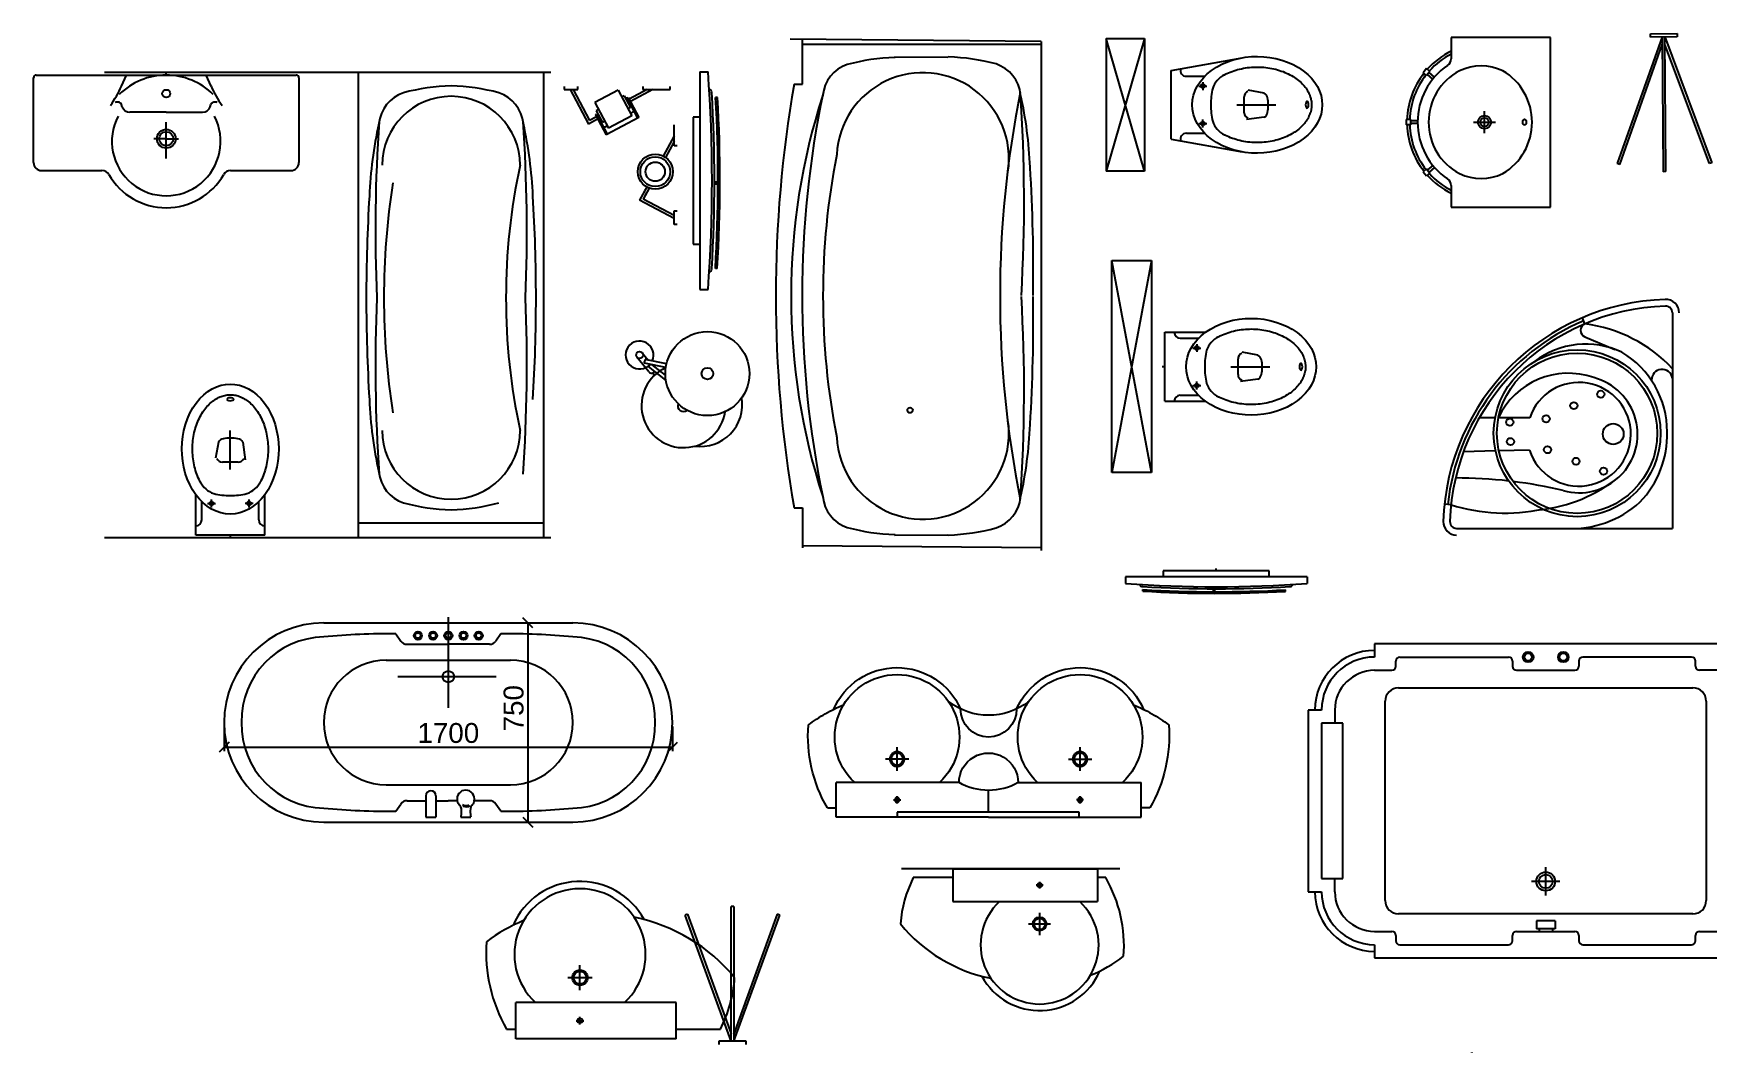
# Model space of a CAD drawing. Header units: millimetres. Extents: x -4763 to 645, y -25 to 217.
# Drawn here: x -56.63 to -50.29, y 8.34 to 12.19 of the extents above; entities that cross this region are included whole.
import ezdxf

# ---------------------------------------------------------------- set-up
doc = ezdxf.new("R2010")
doc.units = ezdxf.units.MM
doc.header["$LTSCALE"] = 0.5
doc.linetypes.add('ACAD_ISO10W100', pattern=[18.5, 12, -3, 0.5, -3])
doc.linetypes.add('DASHED', pattern=[15, 12, -3])
doc.layers.add('MEBEL', color=7, linetype='DASHED')
doc.styles.add('TECHNO', font='arial.ttf')

# ---------------------------------------------------------------- blocks, each defined once
blk = doc.blocks.new('_Oblique')
at = {"color": 0, "linetype": 'ByBlock', "lineweight": -2}
blk.add_line((-0.5, -0.5), (0.5, 0.5), dxfattribs=at)

msp = doc.modelspace()

# ---------------------------------------------------------------- linework, layer by layer
at = {"layer": 'MEBEL', "color": 7, "linetype": 'Continuous', "ltscale": 0.2}
for p, q in [((-52.44283, 12.1669), (-52.58783, 11.6669)), ((-52.44283, 11.6669), (-52.58783, 12.1669)), ((-52.58783, 12.1669), (-52.44283, 12.1669)), ((-52.58783, 12.1669), (-52.58783, 11.6669)), ((-52.44283, 12.1669), (-52.44283, 11.6669)), ((-50.91206, 12.1713), (-51.28706, 12.1713)), ((-51.28706, 12.1713), (-51.28706, 12.09021)), ((-50.91206, 11.5313), (-50.91206, 12.1713)), ((-50.5349, 12.18471), (-50.4349, 12.18552)), ((-53.73233, 12.14596), (-52.8327, 12.14596)), ((-53.38553, 12.09809), (-53.18464, 12.09681)), ((-52.34279, 12.0469), (-52.0745, 12.09445)), ((-51.3791, 12.05325), (-51.39195, 12.03793)), ((-51.37966, 12.02762), (-51.39195, 12.03793)), ((-51.36684, 12.04297), (-51.37966, 12.02762)), ((-51.36684, 12.04297), (-51.3791, 12.05325)), ((-51.34937, 12.02178), (-51.37004, 12.03913)), ((-51.3558, 12.01412), (-51.37646, 12.03146)), ((-51.45624, 11.8613), (-51.45624, 11.8413)), ((-51.44024, 11.8613), (-51.45624, 11.8613)), ((-51.44024, 11.8613), (-51.4402, 11.8413)), ((-51.41324, 11.8563), (-51.44023, 11.8563)), ((-51.20237, 11.8513), (-51.11986, 11.8513)), ((-51.16112, 11.81005), (-51.16112, 11.89255)), ((-52.34279, 11.7869), (-52.0745, 11.73936)), ((-51.4402, 11.8413), (-51.45624, 11.8413)), ((-51.41324, 11.8463), (-51.44021, 11.8463)), ((-52.44283, 11.6669), (-52.58783, 11.6669)), ((-51.37969, 11.67495), (-51.39195, 11.66467)), ((-51.39195, 11.66467), (-51.3791, 11.64935)), ((-51.37969, 11.67495), (-51.36681, 11.65966)), ((-51.36681, 11.65966), (-51.3791, 11.64935)), ((-51.3558, 11.68848), (-51.37647, 11.67113)), ((-51.34937, 11.68082), (-51.37003, 11.66348)), ((-50.30388, 11.69858), (-50.31325, 11.69508)), ((-51.28706, 11.61239), (-51.28706, 11.5313)), ((-51.28706, 11.5313), (-50.91206, 11.5313)), ((-52.41598, 10.52958), (-52.56598, 11.32958)), ((-52.41598, 11.32958), (-52.56598, 10.52958)), ((-52.56598, 10.52958), (-52.56598, 11.32958)), ((-52.56598, 11.32958), (-52.41598, 11.32958)), ((-52.41598, 11.32958), (-52.41598, 10.52958)), ((-52.41598, 10.52958), (-52.56598, 10.52958)), ((-53.38553, 10.29375), (-53.18464, 10.29502)), ((-52.17221, 10.1586), (-52.17221, 10.1686)), ((-50.38016, 9.83409), (-50.79016, 9.83409)), ((-51.57516, 9.78409), (-51.51016, 9.78409)), ((-51.49516, 9.79909), (-51.49516, 9.81909)), ((-51.05516, 9.81909), (-51.05516, 9.79909)), ((-51.04016, 9.78409), (-50.82016, 9.78409)), ((-50.80516, 9.81909), (-50.80516, 9.79909)), ((-50.36516, 9.79909), (-50.36516, 9.81909)), ((-50.28516, 9.78409), (-50.35016, 9.78409)), ((-51.48516, 9.7179), (-50.37516, 9.7179)), ((-51.72516, 9.63409), (-51.72516, 9.58409)), ((-51.53516, 8.91528), (-51.53516, 9.6679)), ((-50.32516, 9.6679), (-50.32516, 8.91528)), ((-51.69516, 8.99909), (-51.69516, 9.58409)), ((-51.72516, 8.94909), (-51.72516, 8.99909)), ((-50.93016, 8.93433), (-50.93016, 9.04117)), ((-50.87674, 8.98775), (-50.98358, 8.98775)), ((-50.37516, 8.86528), (-51.48516, 8.86528)), ((-50.89473, 8.83909), (-50.96559, 8.83909)), ((-50.96559, 8.83909), (-50.96559, 8.80909)), ((-50.89473, 8.80909), (-50.96559, 8.80909)), ((-50.95559, 8.80909), (-50.95559, 8.79909)), ((-50.90473, 8.80909), (-50.90473, 8.79909)), ((-50.89473, 8.83909), (-50.89473, 8.80909)), ((-51.57516, 8.79909), (-51.51016, 8.79909)), ((-51.49516, 8.78409), (-51.49516, 8.76409)), ((-51.48016, 8.74909), (-51.07016, 8.74909)), ((-51.05516, 8.76409), (-51.05516, 8.78409)), ((-51.04016, 8.79909), (-50.82016, 8.79909)), ((-50.80516, 8.78409), (-50.80516, 8.76409)), ((-50.79016, 8.74909), (-50.38016, 8.74909)), ((-50.36516, 8.76409), (-50.36516, 8.78409)), ((-50.35016, 8.79909), (-50.28516, 8.79909))]:
    msp.add_line(p, q, dxfattribs=at)
at = {"layer": 'MEBEL', "color": 7, "linetype": 'Continuous'}
for p, q in [((-50.49156, 12.173), (-50.66095, 11.6957)), ((-50.5348, 12.17265), (-50.5349, 12.18471)), ((-50.43481, 12.17345), (-50.5348, 12.17265)), ((-50.49124, 12.173), (-50.48715, 11.66471)), ((-50.47715, 11.6648), (-50.48124, 12.17308)), ((-50.48092, 12.17308), (-50.30388, 11.69858)), ((-50.4349, 12.18552), (-50.43481, 12.17345)), ((-50.65152, 11.69236), (-50.49101, 12.14464)), ((-50.31325, 11.69508), (-50.48101, 12.14472)), ((-54.11863, 12.04182, -0.01192), (-54.11863, 11.21982, -0.01192)), ((-54.11863, 12.04182, -0.01192), (-54.08787, 12.04182, -0.01192)), ((-54.6299, 11.98622), (-54.6299, 11.97416)), ((-54.57846, 11.97416), (-54.57848, 11.9856)), ((-54.33344, 11.98622), (-54.33344, 11.97416)), ((-54.23057, 11.97416), (-54.23057, 11.98622)), ((-54.6299, 11.97416), (-54.57846, 11.97416)), ((-54.60821, 11.97416), (-54.53915, 11.84454)), ((-54.59688, 11.97416), (-54.53503, 11.85807)), ((-54.42651, 11.97254), (-54.51476, 11.92552)), ((-54.51476, 11.92552), (-54.46304, 11.82844)), ((-54.42651, 11.97254), (-54.37478, 11.87546)), ((-54.40358, 11.95077), (-54.4124, 11.94607)), ((-54.40358, 11.95077), (-54.38007, 11.90664)), ((-54.38976, 11.93547), (-54.39417, 11.93312)), ((-54.39363, 11.94273), (-54.38922, 11.94508)), ((-54.39363, 11.94273), (-54.35331, 11.86706)), ((-54.38506, 11.92664), (-54.38947, 11.92429)), ((-54.38922, 11.94508), (-54.3489, 11.86941)), ((-54.31714, 11.97416), (-54.38535, 11.93782)), ((-54.29588, 11.97416), (-54.38064, 11.92899)), ((-54.33344, 11.97416), (-54.23057, 11.97416)), ((-54.05214, 11.9441, -1.00373), (-54.05935, 11.9441, -1.00373)), ((-54.5042, 11.86316), (-54.53915, 11.84454)), ((-54.5089, 11.87199), (-54.53503, 11.85807)), ((-54.51277, 11.87925), (-54.50836, 11.8816)), ((-54.51277, 11.87925), (-54.47245, 11.80358)), ((-54.50066, 11.89904), (-54.50948, 11.89434)), ((-54.50948, 11.89434), (-54.48597, 11.85021)), ((-54.50836, 11.8816), (-54.46804, 11.80593)), ((-54.50008, 11.87669), (-54.50449, 11.87434)), ((-54.49538, 11.86787), (-54.49979, 11.86551)), ((-54.47715, 11.85492), (-54.48597, 11.85021)), ((-54.3489, 11.86941), (-54.47245, 11.80358)), ((-54.37478, 11.87546), (-54.46304, 11.82844)), ((-54.38007, 11.90664), (-54.38889, 11.90194)), ((-54.36642, 11.89167), (-54.37966, 11.88461)), ((-54.14442, 11.87082, -0.2294), (-54.14442, 11.39082, 1.90768)), ((-54.11863, 11.87082, -0.2294), (-54.14442, 11.87082, -0.2294)), ((-54.53915, 11.84454), (-54.53915, 11.84454)), ((-54.53915, 11.84454), (-54.53915, 11.84454)), ((-54.46791, 11.83759), (-54.48115, 11.83054)), ((-54.21618, 11.80009), (-54.25685, 11.72376)), ((-54.21618, 11.76252), (-54.21618, 11.84169)), ((-54.21618, 11.77882), (-54.24829, 11.71856)), ((-54.20412, 11.76252), (-54.21618, 11.76252)), ((-50.65152, 11.69236), (-50.66095, 11.6957)), ((-50.47715, 11.6648), (-50.48715, 11.66471)), ((-54.31008, 11.60259), (-54.33227, 11.56093)), ((-54.31917, 11.6068), (-54.32718, 11.59176)), ((-54.05048, 11.61769), (-54.06388, 11.61769)), ((-54.05047, 11.62489), (-54.06387, 11.62489)), ((-54.32718, 11.59176), (-54.3458, 11.55681)), ((-54.21618, 11.48775), (-54.3458, 11.55681)), ((-54.3458, 11.55681), (-54.3458, 11.55681)), ((-54.3458, 11.55681), (-54.3458, 11.55681)), ((-54.31835, 11.58706), (-54.33227, 11.56093)), ((-54.21618, 11.49908), (-54.33227, 11.56093)), ((-54.21618, 11.46606), (-54.21618, 11.5175)), ((-54.21618, 11.5175), (-54.20474, 11.51748)), ((-54.20412, 11.46606), (-54.21618, 11.46606)), ((-54.14442, 11.39082, 1.90768), (-54.11863, 11.39082, -0.01192)), ((-54.05323, 11.29894), (-54.06044, 11.29894)), ((-54.11863, 11.21982, -0.01192), (-54.08787, 11.21982, -0.01192)), ((-54.31053, 10.90985, 0.24913), (-54.3561, 10.96482, 0.24913)), ((-54.33608, 10.98142, 0.24913), (-54.3132, 10.95381, 0.24913)), ((-54.24683, 10.92655, 0.16382), (-54.32764, 10.94237, 0.24913)), ((-54.24414, 10.94028, 0.16382), (-54.32495, 10.95611, 0.24913)), ((-54.30532, 10.938, 0.22708), (-54.31209, 10.9293, 0.22708)), ((-54.24665, 10.87834, 0.14911), (-54.31209, 10.9293, 0.22708)), ((-54.24849, 10.89752, 0.16156), (-54.29884, 10.93673, 0.22155)), ((-54.28966, 10.89657, 0.17753), (-54.29746, 10.90551, 0.19085)), ((-51.12118, 10.73616), (-51.18088, 10.73596)), ((-50.99043, 10.7366), (-51.10836, 10.7362)), ((-51.11943, 10.61156), (-51.24025, 10.60856)), ((-50.99134, 10.61475), (-51.10661, 10.61188)), ((-52.37221, 10.1586, 0.89045), (-52.37221, 10.13711, -0.70922)), ((-51.97221, 10.1586, -0.89045), (-52.37221, 10.1586, 0.89045)), ((-51.97221, 10.13711, -0.89045), (-51.97221, 10.1586, -0.89045)), ((-51.82971, 10.13711, -0.70922), (-52.51471, 10.13711, -0.70922)), ((-52.51471, 10.13711, -0.70922), (-52.51471, 10.11147, -0.70922)), ((-52.44877, 10.08261, -0.69929), (-52.44877, 10.08862, -0.69929)), ((-52.18315, 10.08031, -0.69929), (-52.18315, 10.09148, -0.69929)), ((-52.17715, 10.0803, -0.69929), (-52.17715, 10.09147, -0.69929)), ((-51.91114, 10.0817, -1.53573), (-51.91114, 10.08771, -1.53573)), ((-51.82971, 10.13711, -0.70922), (-51.82971, 10.11147, -0.70922)), ((-52.68847, 9.24881), (-53.37535, 9.24881)), ((-53.37535, 9.24881), (-53.37535, 9.22981)), ((-52.68847, 9.22981), (-52.68847, 9.24881)), ((-53.16478, 9.00198), (-53.3143, 9.00198)), ((-53.16478, 9.0353), (-52.62028, 9.0353)), ((-53.16478, 9.0353), (-53.16478, 8.91155)), ((-52.62028, 9.0353), (-52.62028, 8.91155)), ((-52.58899, 9.00198), (-52.62028, 9.00198)), ((-52.82521, 8.97343), (-52.85095, 8.97343)), ((-52.83808, 8.98634), (-52.83808, 8.96052)), ((-54.00094, 8.38511), (-54.00094, 8.89341)), ((-53.99094, 8.89341), (-54.00094, 8.89341)), ((-53.99094, 8.89341), (-53.99094, 8.38511)), ((-53.16478, 8.91155), (-52.62028, 8.91155)), ((-54.16508, 8.86444), (-54.17447, 8.86102)), ((-54.00126, 8.38511), (-54.17447, 8.86102)), ((-54.16508, 8.86444), (-54.00094, 8.41346)), ((-53.82679, 8.86444), (-53.99094, 8.41346)), ((-53.99061, 8.38511), (-53.8174, 8.86102)), ((-53.8174, 8.86102), (-53.82679, 8.86444)), ((-52.87966, 8.8274), (-52.7965, 8.8274)), ((-52.83808, 8.86981), (-52.83808, 8.785)), ((-54.52443, 8.62477), (-54.61683, 8.62477)), ((-54.57063, 8.57766), (-54.57063, 8.67189)), ((-54.81263, 8.39377), (-54.81263, 8.53127)), ((-54.20763, 8.53127), (-54.81263, 8.53127)), ((-54.20763, 8.39377), (-54.20763, 8.53127)), ((-54.84739, 8.4308), (-54.81263, 8.4308)), ((-54.58493, 8.46252), (-54.55633, 8.46252)), ((-54.57063, 8.44818), (-54.57063, 8.47687)), ((-54.20763, 8.4308), (-54.04149, 8.4308)), ((-54.20763, 8.39377), (-54.81263, 8.39377)), ((-53.9445, 8.38511), (-54.04737, 8.38511)), ((-54.04737, 8.38511), (-54.04737, 8.37304)), ((-53.9445, 8.37304), (-53.9445, 8.38511)), ((-51.2089, 8.34289), (-51.2094, 8.34339)), ((-51.2094, 8.34339), (-51.2089, 8.34289))]:
    msp.add_line(p, q, dxfattribs=at)
at = {"layer": 'MEBEL', "color": 7, "linetype": 'Continuous', "ltscale": 0.7}
for p, q in [((-52.83261, 12.15596), (-53.77825, 12.1645)), ((-53.73242, 11.99521), (-53.73232, 12.16408)), ((-52.83261, 12.15596), (-52.83261, 10.23588)), ((-56.13024, 12.02896), (-56.13024, 12.03896)), ((-55.40637, 12.03896), (-55.40637, 10.33896)), ((-52.34279, 11.7869), (-52.34279, 12.0469)), ((-56.63024, 11.69896), (-56.63024, 12.01896)), ((-56.62024, 12.02896), (-55.64024, 12.02896)), ((-56.299, 11.98689), (-56.2807, 12.02896)), ((-55.96147, 11.98689), (-55.97977, 12.02896)), ((-55.63024, 12.01896), (-55.63024, 11.69896)), ((-53.76348, 11.99523), (-53.73242, 11.99521)), ((-52.28499, 12.0244), (-52.21578, 12.0244)), ((-52.23768, 11.98772), (-52.20768, 11.98772)), ((-52.22268, 12.00272), (-52.22268, 11.97272)), ((-56.29582, 11.90956), (-56.29876, 11.91846)), ((-55.96465, 11.90956), (-55.96171, 11.91846)), ((-52.09412, 11.9169), (-51.94768, 11.9169)), ((-52.06712, 11.88728), (-52.06712, 11.94653)), ((-51.99196, 11.96076), (-52.05142, 11.97203)), ((-56.13024, 11.88896), (-56.26734, 11.88896)), ((-56.13024, 11.88896), (-55.99314, 11.88896)), ((-56.13024, 11.71465), (-56.13024, 11.85108)), ((-52.22268, 11.83109), (-52.22268, 11.86109)), ((-51.99196, 11.86987), (-52.05766, 11.86094)), ((-56.13024, 11.78896), (-56.17697, 11.78896)), ((-56.13024, 11.78896), (-56.08351, 11.78896)), ((-52.28499, 11.8094), (-52.21578, 11.8094)), ((-52.23768, 11.84609), (-52.20768, 11.84609)), ((-56.60024, 11.66896), (-56.37272, 11.66896)), ((-55.88775, 11.66896), (-55.66024, 11.66896)), ((-52.36579, 11.05886), (-52.21274, 11.05886)), ((-52.36579, 10.79886), (-52.36579, 11.05886)), ((-52.30798, 11.03636), (-52.23877, 11.03636)), ((-52.26068, 10.99968), (-52.23068, 10.99968)), ((-52.24568, 11.01468), (-52.24568, 10.98468)), ((-52.01496, 10.97272), (-52.07442, 10.98399)), ((-52.36579, 10.92886), (-52.37579, 10.92886)), ((-52.11712, 10.92886), (-51.97067, 10.92886)), ((-52.09012, 10.89923), (-52.09012, 10.95849)), ((-52.26068, 10.85805), (-52.23068, 10.85805)), ((-52.24568, 10.84305), (-52.24568, 10.87305)), ((-52.01496, 10.88182), (-52.08065, 10.8729)), ((-52.36579, 10.79886), (-52.21274, 10.79886)), ((-52.30798, 10.82136), (-52.23877, 10.82136)), ((-55.93273, 10.6442), (-55.944, 10.58474)), ((-55.88887, 10.54203), (-55.88887, 10.68848)), ((-55.84183, 10.6442), (-55.8329, 10.5785)), ((-55.85924, 10.56903), (-55.9185, 10.56903)), ((-56.01887, 10.29336), (-56.01887, 10.44641)), ((-55.99637, 10.35117), (-55.99637, 10.42038)), ((-55.97468, 10.41347), (-55.94468, 10.41347)), ((-55.95968, 10.39847), (-55.95968, 10.42847)), ((-55.80305, 10.41347), (-55.83305, 10.41347)), ((-55.81805, 10.39847), (-55.81805, 10.42847)), ((-55.78137, 10.35117), (-55.78137, 10.42038)), ((-55.75887, 10.29336), (-55.75887, 10.44641)), ((-53.76348, 10.39661), (-53.73242, 10.39662)), ((-53.73242, 10.39662), (-53.73233, 10.24561)), ((-54.70637, 10.33896), (-55.40637, 10.33896)), ((-55.40637, 10.33896), (-55.40637, 10.28336)), ((-55.75887, 10.29336), (-56.01887, 10.29336)), ((-55.88887, 10.29336), (-55.88887, 10.28336)), ((-52.83261, 10.24588), (-53.73234, 10.25401)), ((-55.53649, 9.96269), (-54.59753, 9.96269)), ((-55.06701, 9.98465), (-55.06701, 9.66416)), ((-55.26452, 9.92171), (-55.24599, 9.89448)), ((-55.06701, 9.91399), (-55.06701, 9.6422)), ((-55.06701, 9.91399), (-55.06701, 9.6422)), ((-54.8695, 9.92171), (-54.88803, 9.89448)), ((-51.57516, 9.88409), (-51.57516, 9.83409)), ((-50.28516, 9.88409), (-51.57516, 9.88409)), ((-55.30175, 9.82184), (-54.83227, 9.82184)), ((-55.2227, 9.88215), (-55.06701, 9.88215)), ((-54.91132, 9.88215), (-55.06701, 9.88215)), ((-51.48016, 9.83409), (-51.07016, 9.83409)), ((-55.25709, 9.76007), (-54.88627, 9.76007)), ((-51.77516, 9.63409), (-51.82516, 9.63409)), ((-51.82516, 9.63409), (-51.82516, 8.94909)), ((-51.69516, 9.58409), (-51.77516, 9.58409)), ((-51.77516, 9.58409), (-51.77516, 8.99909)), ((-55.30175, 9.35236), (-54.83227, 9.35236)), ((-55.26452, 9.25249), (-55.24599, 9.27973)), ((-55.2227, 9.29206), (-55.15151, 9.29206)), ((-55.15151, 9.31084), (-55.15151, 9.2303)), ((-55.11396, 9.31084), (-55.11396, 9.2303)), ((-55.11396, 9.29206), (-55.06701, 9.29206)), ((-55.03312, 9.29206), (-55.06701, 9.29206)), ((-54.91132, 9.29206), (-54.96945, 9.29206)), ((-54.8695, 9.25249), (-54.88803, 9.27973)), ((-55.53649, 9.21152), (-54.59753, 9.21152)), ((-55.15151, 9.2303), (-55.11396, 9.2303)), ((-55.02006, 9.2303), (-54.9825, 9.2303)), ((-53.35917, 9.03619), (-52.53611, 9.03619)), ((-51.77516, 8.99909), (-51.69516, 8.99909)), ((-51.82516, 8.94909), (-51.77516, 8.94909)), ((-51.57516, 8.74909), (-51.57516, 8.69909)), ((-51.57516, 8.69909), (-50.28516, 8.69909))]:
    msp.add_line(p, q, dxfattribs=at)
at = {"layer": 'MEBEL', "color": 1, "linetype": 'Continuous', "ltscale": 0.7}
for p, q in [((-54.68082, 12.03896), (-56.36359, 12.03896)), ((-54.70637, 10.28336), (-54.70637, 12.03896)), ((-54.68082, 10.28336), (-56.36359, 10.28336))]:
    msp.add_line(p, q, dxfattribs=at)
at = {"layer": 'MEBEL', "color": 7, "linetype": 'Continuous', "ltscale": 20}
for p, q in [((-50.78225, 11.09071), (-50.79214, 11.11385)), ((-50.45273, 11.13256), (-50.45273, 10.31909)), ((-50.78225, 11.04227), (-50.66916, 10.99434)), ((-51.28701, 10.40835), (-51.31204, 10.41102)), ((-51.26621, 10.31909), (-50.45273, 10.31909))]:
    msp.add_line(p, q, dxfattribs=at)
at = {"layer": 'MEBEL', "linetype": 'Continuous'}
for p, q in [((-54.76726, 9.96269), (-54.76726, 9.21152)), ((-54.76309, 9.96269), (-54.75226, 9.96269)), ((-55.91207, 9.5721), (-55.91207, 9.4789)), ((-54.22194, 9.5721), (-54.22194, 9.4789)), ((-55.91207, 9.4939), (-54.22194, 9.4939)), ((-54.77546, 9.21152), (-54.75226, 9.21152))]:
    msp.add_line(p, q, dxfattribs=at)
at = {"layer": 'MEBEL', "color": 7, "linetype": 'ACAD_ISO10W100'}
for p, q in [((-53.33146, 9.44926), (-53.41924, 9.44926)), ((-53.37535, 9.4045), (-53.37535, 9.49401)), ((-52.72954, 9.44926), (-52.64176, 9.44926)), ((-52.68565, 9.4045), (-52.68565, 9.49401)), ((-53.14191, 9.36043), (-53.60525, 9.36043)), ((-53.60525, 9.22981), (-53.60525, 9.36043)), ((-53.0305, 9.24881), (-53.0305, 9.33101)), ((-53.0305, 9.24881), (-53.0305, 9.33101)), ((-52.91909, 9.36043), (-52.45575, 9.36043)), ((-52.45575, 9.22981), (-52.45575, 9.36043)), ((-53.63828, 9.26498), (-53.60525, 9.26498)), ((-53.38893, 9.29512), (-53.36176, 9.29512)), ((-53.37535, 9.28149), (-53.37535, 9.30875)), ((-52.67206, 9.29512), (-52.69923, 9.29512)), ((-52.68565, 9.28149), (-52.68565, 9.30875)), ((-52.42272, 9.26498), (-52.45575, 9.26498)), ((-53.0305, 9.22981), (-53.60525, 9.22981)), ((-53.0305, 9.22981), (-52.45575, 9.22981))]:
    msp.add_line(p, q, dxfattribs=at)
at = {"layer": 'MEBEL', "color": 7, "linetype": 'Continuous', "ltscale": 0.7}
for centre, radius in [((-52.22268, 11.98772), 0.0075), ((-56.13024, 11.95896), 0.015), ((-52.22268, 11.84609), 0.0075), ((-56.13024, 11.78896), 0.03526), ((-56.13024, 11.78896), 0.02626), ((-52.24568, 10.99968), 0.0075), ((-52.24568, 10.85805), 0.0075), ((-55.95968, 10.41347), 0.0075), ((-55.81805, 10.41347), 0.0075), ((-55.18168, 9.91498), 0.01541), ((-55.18168, 9.91498), 0.01025), ((-55.12434, 9.91498), 0.01541), ((-55.12434, 9.91498), 0.01025), ((-55.06701, 9.91498), 0.01541), ((-55.06701, 9.91498), 0.01025), ((-55.06701, 9.91498), 0.01025), ((-55.00967, 9.91498), 0.01541), ((-55.00967, 9.91498), 0.01025), ((-54.95234, 9.91498), 0.01541), ((-54.95234, 9.91498), 0.01025), ((-55.06701, 9.76007), 0.02159)]:
    msp.add_circle(centre, radius, dxfattribs=at)
at = {"layer": 'MEBEL', "color": 7, "linetype": 'Continuous', "ltscale": 0.2}
for centre, radius in [((-51.16112, 11.8513), 0.02506), ((-51.16112, 11.8513), 0.016), ((-53.32636, 10.76492), 0.01), ((-50.99642, 9.83409), 0.01972), ((-50.99642, 9.83409), 0.01399), ((-50.8639, 9.83409), 0.01972), ((-50.8639, 9.83409), 0.01399), ((-50.93016, 8.98775), 0.03543), ((-50.93016, 8.98775), 0.02585)]:
    msp.add_circle(centre, radius, dxfattribs=at)
at = {"layer": 'MEBEL', "color": 7, "linetype": 'Continuous'}
for centre, radius in [((-54.28687, 11.66467), 0.06628), ((-54.28687, 11.66467), 0.05628), ((-54.28687, 11.66467), 0.03628), ((-54.09029, 10.90302), 0.1583), ((-54.34609, 10.97312, 0.24913), 0.013), ((-50.81186, 10.67821), 0.3147), ((-50.81186, 10.67821), 0.30212), ((-54.09029, 10.90302), 0.02189), ((-50.72281, 10.82528), 0.01356), ((-50.82435, 10.78223), 0.01356), ((-51.06589, 10.71995), 0.01356), ((-50.92879, 10.73242), 0.01356), ((-50.67595, 10.67519), 0.03915), ((-51.0633, 10.64656), 0.01356), ((-50.92326, 10.61601), 0.01356), ((-50.81612, 10.57232), 0.01356), ((-50.71227, 10.5352), 0.01356), ((-52.83808, 8.97343), 0.00842), ((-52.83808, 8.8274), 0.0261), ((-52.83808, 8.8274), 0.02115), ((-54.57063, 8.62477), 0.029), ((-54.57063, 8.62477), 0.0235), ((-54.57063, 8.46252), 0.00936)]:
    msp.add_circle(centre, radius, dxfattribs=at)
at = {"layer": 'MEBEL', "color": 7, "linetype": 'Continuous', "ltscale": 0.2}
for centre, radius, start, end in [((-51.15398, 11.8513), 0.29926, 116.404612, 138.085087), ((-51.15398, 11.8513), 0.28926, 117.392336, 138.018862), ((-51.15398, 11.8513), 0.25926, 124.318483, 235.681517), ((-51.15398, 11.8513), 0.25926, 124.318483, 235.681517), ((-51.15398, 11.8513), 0.25926, 124.318483, 235.681517), ((-51.15265, 11.8513), 0.21926, 118.006305, 241.993979), ((-51.31706, 12.09021), 0.03, 304.318483, 0), ((-51.17352, 11.87627), 0.18753, 64.117584, 115.958197), ((-51.20765, 11.8513), 0.22577, 300.914166, 59.085558), ((-49.17725, 11.19592), 4.65536, 170.113472, 189.886528), ((-51.15398, 11.8513), 0.29926, 141.914912, 178.085087), ((-51.15398, 11.8513), 0.28926, 141.981138, 178.018862), ((-51.32064, 11.19592), 2.45444, 162.039005, 197.960995), ((-49.98891, 11.1974), 3.74417, 168.235506, 191.685679), ((-49.17738, 11.20314), 3.80994, 168.497915, 180.108578), ((-51.15398, 11.8513), 0.29926, 181.914913, 218.085088), ((-51.15398, 11.8513), 0.28926, 181.981138, 218.018862), ((-50.88768, 11.19592), 2.76711, 168.887767, 191.112233), ((-51.15398, 11.8513), 0.28926, 221.981138, 242.607664), ((-51.15398, 11.8513), 0.29926, 221.914913, 243.595388), ((-51.31706, 11.61239), 0.03, 0, 55.681517), ((-51.17352, 11.82623), 0.18744, 244.029075, 295.89511), ((-49.17738, 11.1887), 3.80994, 179.891422, 191.502085), ((-51.57516, 9.63409), 0.225, 90, 180), ((-50.38016, 9.81909), 0.015, 0, 90), ((-51.51016, 9.79909), 0.015, 270, 0), ((-51.04016, 9.79909), 0.015, 180, 270), ((-50.82016, 9.79909), 0.015, 270, 0), ((-50.35016, 9.79909), 0.015, 180, 270), ((-51.48516, 9.6679), 0.05, 90, 180), ((-50.37516, 9.6679), 0.05, 0, 90), ((-51.57516, 8.94909), 0.225, 180, 270), ((-51.48516, 8.91528), 0.05, 180, 270), ((-50.37516, 8.91528), 0.05, 270, 0), ((-51.51016, 8.78409), 0.015, 0, 90), ((-51.48016, 8.76409), 0.015, 180, 270), ((-51.07016, 8.76409), 0.015, 270, 0), ((-51.04016, 8.78409), 0.015, 90, 180), ((-50.82016, 8.78409), 0.015, 0, 90), ((-50.79016, 8.76409), 0.015, 180, 270), ((-50.38016, 8.76409), 0.015, 270, 0), ((-50.35016, 8.78409), 0.015, 90, 180)]:
    msp.add_arc(centre, radius, start, end, dxfattribs=at)
at = {"layer": 'MEBEL', "color": 7, "linetype": 'Continuous'}
for centre, radius, start, end in [((-59.77444, 11.63082, -0.01192), 5.70141, 355.866107, 4.133893), ((-54.08891, 11.96331), 0.01505, 359.300778, 69.249147), ((-59.59509, 11.63082), 5.53122, 356.55567, 3.44433), ((-59.57449, 11.63082), 5.52402, 356.55567, 3.251138), ((-59.57449, 11.63082), 5.53122, 356.560158, 3.246902), ((-54.08891, 11.29832), 0.01505, 290.750853, 0.699222), ((-50.8516, 10.55116), 0.54398, 42.841382, 82.676144), ((-54.34609, 10.97312, 0.24913), 0.05277, 335.073702, 318.61374), ((-50.77976, 10.69752), 0.31676, 64.577316, 127.574363), ((-50.82055, 10.68388), 0.34797, 359.833973, 59.46991), ((-54.18046, 10.78196), 0.1583, 114.84072, 351.794658), ((-54.31178, 10.9464, 0.24913), 0.01636, 143.592382, 194.246044), ((-54.30052, 10.91815, 0.24913), 0.013, 219.655325, 329.582354), ((-50.49166, 10.87972), 0.03944, 9.247641, 182.763924), ((-50.80501, 10.67428), 0.19561, 197.719546, 161.424484), ((-50.80501, 10.67428), 0.22078, 254.426935, 75.293396), ((-54.18046, 10.78196), 0.02189, 159.050296, 307.585082), ((-54.11719, 10.78638), 0.1583, 262.439987, 9.227422), ((-50.84124, 10.67323), 0.36879, 316.228404, 1.499055), ((-51.26947, 8.77117), 1.73832, 83.405845, 90.013414), ((-51.26947, 8.77117), 1.73832, 76.520687, 82.839665), ((-51.01622, 10.96329), 0.5778, 276.347128, 308.72889), ((-51.08303, 11.06098), 0.68376, 252.643443, 281.87178), ((-52.17221, 14.85028, -0.70922), 4.75117, 265.866107, 274.133893), ((-52.44928, 10.11234, -0.69929), 0.01254, 200.750853, 270.699222), ((-52.17221, 14.70082, -0.69929), 4.60935, 266.55567, 273.44433), ((-52.17221, 14.68365, -0.69929), 4.60335, 266.55567, 273.251139), ((-52.17221, 14.68365, -0.69929), 4.60935, 266.560159, 273.246902), ((-51.89513, 10.11234, -0.69929), 0.01254, 269.300778, 339.249147), ((-52.90422, 8.79409), 0.45977, 153.118206, 175.845243), ((-53.03531, 8.74407), 0.51548, 355.705661, 30.021463), ((-54.57063, 8.71277), 0.275, 28.450527, 156.595157), ((-54.57063, 8.71277), 0.2475, 312.833428, 227.166572), ((-52.83808, 8.7482), 0.22275, 132.833428, 47.166572), ((-54.55767, 8.28273), 0.60102, 112.015924, 127.389695), ((-54.49604, 8.20799), 0.65741, 39.344304, 78.620463), ((-52.90521, 9.20251), 0.59167, 219.344304, 258.620463), ((-54.35148, 8.71737), 0.57276, 175.705661, 210.021463), ((-52.84974, 9.13524), 0.54092, 292.015924, 307.389695), ((-54.49714, 8.66179), 0.51086, 333.118206, 355.845243), ((-52.83808, 8.7482), 0.2475, 208.450527, 336.595157)]:
    msp.add_arc(centre, radius, start, end, dxfattribs=at)
at = {"layer": 'MEBEL', "color": 7, "linetype": 'Continuous', "ltscale": 0.7}
for centre, radius, start, end in [((-53.51903, 11.93901), 0.13714, 108.721253, 174.230345), ((-53.27849, 11.71332), 0.32481, 351.4196, 177.193417), ((-53.35482, 11.28979), 0.80645, 92.011109, 104.962984), ((-53.2098, 11.29158), 0.80645, 75.089348, 88.041223), ((-53.04619, 11.94095), 0.13714, 5.821987, 71.331079), ((-52.28499, 12.0469), 0.0225, 163.413355, 270), ((-56.62024, 12.01896), 0.01, 90, 180), ((-56.72915, 12.1842), 0.47325, 325.177538, 335.358684), ((-56.13024, 11.77896), 0.25, 44.901376, 135.098624), ((-55.53132, 12.1842), 0.47325, 204.641316, 214.822462), ((-55.64024, 12.01896), 0.01, 0, 90), ((-55.02844, 11.183), 0.80645, 91.984943, 104.936819), ((-55.0843, 11.183), 0.80645, 75.063181, 88.015057), ((-51.92452, 11.91867), 0.26808, 166.889336, 180.377462), ((-52.09912, 11.94856), 0.09186, 117.241725, 160.328393), ((-56.31392, 11.90999), 0.01737, 29.202014, 119.261143), ((-55.94655, 11.90999), 0.01737, 60.738857, 150.797986), ((-55.19234, 11.83229), 0.13714, 108.695088, 174.204179), ((-55.05637, 11.68896), 0.26, 0, 180), ((-54.92039, 11.83229), 0.13714, 5.795821, 71.304912), ((-58.84164, 11.5505), 5.94514, 356.598829, 3.977264), ((-54.43529, 11.61525), 1.56287, 2.420022, 12.550316), ((-51.92452, 11.91514), 0.26808, 179.622538, 193.110664), ((-52.04477, 11.94657), 0.02236, 110.924566, 180.091773), ((-52.00274, 11.93962), 0.02373, 7.406959, 62.991709), ((-52.09669, 11.9169), 0.12064, 359.622538, 13.110664), ((-52.09669, 11.91531), 0.12064, 346.889336, 0.377462), ((-56.13024, 11.77896), 0.205, 152.199273, 27.800727), ((-56.26734, 11.91896), 0.03, 198.266994, 270), ((-55.99314, 11.91896), 0.03, 270, 341.733006), ((-49.39672, 11.44449), 5.94514, 176.048902, 182.463373), ((-60.71602, 11.44449), 5.94514, 357.536627, 3.951098), ((-52.09912, 11.88525), 0.09186, 199.671607, 242.758275), ((-52.04477, 11.88724), 0.02236, 179.908227, 249.075434), ((-52.00274, 11.89101), 0.02373, 297.008291, 352.593041), ((-53.8031, 11.50723), 1.56287, 167.47585, 177.606144), ((-56.30964, 11.50723), 1.56287, 2.393856, 12.52415), ((-52.28499, 11.7869), 0.0225, 90, 196.586645), ((-56.60024, 11.69896), 0.03, 180, 270), ((-56.37272, 11.63896), 0.03, 30, 90), ((-55.88775, 11.63896), 0.03, 90, 150), ((-55.66024, 11.69896), 0.03, 270, 0), ((-52.48171, 11.18896), 2.36805, 167.810571, 192.189429), ((-59.12187, 11.29484), 6.26, 359.111682, 3.538846), ((-56.13024, 11.77896), 0.25, 210, 330), ((-52.48171, 11.18896), 2.82805, 171.180791, 188.819209), ((-49.11637, 11.18896), 6.26, 176.487319, 180), ((-60.99637, 11.18896), 6.26, 0, 3.512681), ((-49.11637, 11.18896), 6.26, 180, 183.512681), ((-49.39672, 10.93344), 5.94514, 177.536627, 183.951098), ((-60.71602, 10.93344), 5.94514, 356.048902, 2.463373), ((-60.99637, 11.18896), 6.26, 356.487319, 0), ((-58.84164, 10.84134), 5.94514, 356.022736, 3.401171), ((-59.12187, 11.097), 6.26, 356.461154, 0.888318), ((-52.30798, 11.05886), 0.0225, 180, 270), ((-52.12211, 10.96051), 0.09186, 117.241725, 160.328393), ((-51.94752, 10.93063), 0.26808, 166.889336, 180.377462), ((-52.06776, 10.95852), 0.02236, 110.924566, 180.091773), ((-52.02573, 10.95158), 0.02373, 7.406959, 62.991709), ((-51.94752, 10.92709), 0.26808, 179.622538, 193.110664), ((-52.06776, 10.8992), 0.02236, 179.908227, 249.075434), ((-52.02573, 10.90297), 0.02373, 297.008291, 352.593041), ((-52.11969, 10.92886), 0.12064, 359.622538, 13.110664), ((-52.11969, 10.92727), 0.12064, 346.889336, 0.377462), ((-52.12211, 10.89721), 0.09186, 199.671607, 242.758275), ((-53.8031, 10.87069), 1.56287, 182.393856, 192.52415), ((-52.30798, 10.79886), 0.0225, 90, 180), ((-53.27849, 10.67851), 0.32481, 182.806583, 8.5804), ((-54.43529, 10.77659), 1.56287, 347.449684, 357.579978), ((-55.91158, 10.63342), 0.02373, 97.40696, 152.991709), ((-55.88887, 10.53946), 0.12064, 89.622538, 103.110664), ((-55.88728, 10.53946), 0.12064, 76.889336, 90.377462), ((-55.86297, 10.63342), 0.02373, 27.008291, 82.59304), ((-55.05637, 10.68896), 0.26, 180, 0), ((-55.91853, 10.59139), 0.02236, 200.924566, 270.091772), ((-55.85921, 10.59139), 0.02236, 269.908228, 339.075434), ((-55.19234, 10.54563), 0.13714, 185.795821, 251.304912), ((-55.92052, 10.53704), 0.09186, 207.241724, 250.328393), ((-55.85722, 10.53704), 0.09186, 289.671607, 332.758276), ((-55.89063, 10.71163), 0.26808, 256.889336, 270.377462), ((-55.8871, 10.71163), 0.26808, 269.622538, 283.110664), ((-55.02844, 11.19493), 0.80645, 255.063181, 268.015057), ((-55.0843, 11.19493), 0.80645, 271.984943, 284.936819), ((-53.51903, 10.45283), 0.13714, 185.769655, 251.278747), ((-53.04619, 10.45089), 0.13714, 288.668921, 354.178013), ((-56.01887, 10.35117), 0.0225, 270, 0), ((-55.75887, 10.35117), 0.0225, 180, 270), ((-53.35482, 11.10205), 0.80645, 255.037016, 267.988891), ((-53.2098, 11.10026), 0.80645, 271.958777, 284.910652), ((-55.53649, 9.5871), 0.37558, 90, 270), ((-54.59753, 9.5871), 0.37558, 270, 90), ((-55.5301, 9.59349), 0.31631, 91.156623, 181.156622), ((-55.28858, 7.37561), 2.54622, 89.45854, 95.587366), ((-55.2227, 9.91032), 0.02817, 214.229391, 270), ((-54.91132, 9.91032), 0.02817, 270, 325.770609), ((-54.84544, 7.37561), 2.54622, 84.412634, 90.54146), ((-54.60391, 9.59349), 0.31631, 358.843378, 88.843377), ((-55.30175, 9.5871), 0.23474, 90, 270), ((-54.83227, 9.5871), 0.23474, 270, 90), ((-51.57516, 9.63409), 0.2, 90, 180), ((-51.48016, 9.81909), 0.015, 90, 180), ((-51.07016, 9.81909), 0.015, 0, 90), ((-50.79016, 9.81909), 0.015, 90, 180), ((-51.57516, 9.63409), 0.15, 90, 180), ((-55.5301, 9.58072), 0.31631, 178.843378, 268.843377), ((-54.60391, 9.58072), 0.31631, 271.156623, 1.156622), ((-55.13274, 9.31084), 0.01878, 0, 180), ((-55.00128, 9.29948), 0.03269, 90, 193.120246), ((-55.00128, 9.29948), 0.03269, 346.879754, 90), ((-55.28858, 11.7986), 2.54622, 264.412634, 270.54146), ((-55.2227, 9.26389), 0.02817, 90, 145.770609), ((-55.00049, 9.30067), 0.02657, 239.645735, 294.905115), ((-54.9991, 9.30075), 0.0316, 245.979098, 297.291988), ((-54.91132, 9.26389), 0.02817, 34.229391, 90), ((-54.84544, 11.7986), 2.54622, 269.45854, 275.587366), ((-51.57516, 8.94909), 0.2, 180, 270), ((-51.57516, 8.94909), 0.15, 180, 270)]:
    msp.add_arc(centre, radius, start, end, dxfattribs=at)
at = {"layer": 'MEBEL', "color": 7, "linetype": 'Continuous', "ltscale": 20}
for centre, radius, start, end in [((-50.45273, 10.31909), 0.86421, 91.772317, 178.227683), ((-50.45273, 10.31909), 0.83904, 91.772317, 178.227683), ((-50.4779, 11.13256), 0.05034, 0, 91.772317), ((-50.4779, 11.13256), 0.02517, 0, 91.772317), ((-50.45273, 10.31909), 0.85162, 113.125023, 173.893049), ((-50.77276, 11.06649), 0.02601, 111.40657, 248.59343), ((-50.8455, 10.61492), 0.28949, 70.518251, 155.230981), ((-50.83318, 10.703), 0.38452, 266.78955, 312.191004), ((-51.26621, 10.34426), 0.05034, 178.227683, 270), ((-51.26621, 10.34426), 0.02517, 178.227683, 270)]:
    msp.add_arc(centre, radius, start, end, dxfattribs=at)
at = {"layer": 'MEBEL', "color": 7, "linetype": 'Continuous', "ltscale": 0.7, "extrusion": (0, 0, -1)}
for centre, major_axis, start_param, end_param in [((-52.01779, 11.9169), (-0.245, 0), 0.7928107, 5.4903746), ((-52.01779, 11.9169), (-0.245, 0), 5.4903746, 7.075996), ((-52.04079, 10.92886), (-0.245, 0), 0.7928107, 5.4903746), ((-52.04079, 10.92886), (-0.245, 0), 5.4903746, 7.075996), ((-55.88887, 10.61836), (0, -0.245), 0.7928107, 5.4903746), ((-55.88887, 10.61836), (0, -0.245), 5.4903746, 7.075996)]:
    msp.add_ellipse(centre, major_axis=major_axis, ratio=0.744898, start_param=start_param, end_param=end_param, dxfattribs=at)
for centre, major_axis in [((-51.82994, 11.9169), (0, 0.01294)), ((-51.85293, 10.92886), (0, 0.01294)), ((-55.88887, 10.80622), (-0.01294, 0))]:
    msp.add_ellipse(centre, major_axis=major_axis, ratio=0.4123654, dxfattribs=at)
at = {"layer": 'MEBEL', "color": 7, "linetype": 'Continuous', "ltscale": 0.2}
msp.add_ellipse((-51.01046, 11.8513), major_axis=(0, -0.01103), ratio=0.5935856, dxfattribs=at)
at = {"layer": 'MEBEL', "color": 7, "linetype": 'ACAD_ISO10W100', "extrusion": (0, 0, -1)}
for centre, major_axis, start_param, end_param in [((-53.37535, 9.53286), (-0.16626, 0.16626), 4.6745752, 9.4625918), ((-53.37535, 9.53286), (0.18473, 0.18473), 4.3354824, 6.6534825), ((-52.68565, 9.53286), (-0.16626, 0.16626), 4.6745752, 9.4625918), ((-52.68565, 9.53286), (0.18473, 0.18473), 4.3420918, 6.6600919), ((-53.36304, 9.12432), (0.40373, 0.40373), -1.4379715, -1.1696485), ((-52.69796, 9.12432), (-0.40373, 0.40373), 1.1696485, 1.4379715), ((-53.16716, 9.53722), (0.38475, 0.38475), 3.4030174, 4.0019412), ((-52.89384, 9.53722), (-0.38475, 0.38475), 2.2812441, 2.8801679), ((-53.37535, 9.44926), (-0.01948, 0.01948), 3.9269908, 10.2101761), ((-53.37535, 9.44926), (0.01579, 0.01579), 2.3561945, 8.6393798), ((-52.68565, 9.44926), (-0.01948, 0.01948), 3.9269908, 10.2101761), ((-52.68565, 9.44926), (0.01579, 0.01579), 2.3561945, 8.6393798), ((-53.37535, 9.29512), (-0.00629, 0.00629), 3.9269908, 10.2101761), ((-52.68565, 9.29512), (-0.00629, 0.00629), 3.9269908, 10.2101761)]:
    msp.add_ellipse(centre, major_axis=major_axis, ratio=1, start_param=start_param, end_param=end_param, dxfattribs=at)
at = {"layer": 'MEBEL', "color": 7, "linetype": 'Continuous', "extrusion": (0, 0, -1)}
for centre, major_axis, start_param, end_param in [((-53.0305, 9.86276), (0.17552, 0.17552), 1.7034268, 3.0089622), ((-53.0305, 9.63821), (-0.0748, 0.0748), 2.3561945, 5.4977871), ((-53.0305, 9.36043), (0.07878, 0.07878), 3.9269908, 7.0685835), ((-53.0305, 9.55666), (-0.15956, 0.15956), 3.4106244, 4.4433573)]:
    msp.add_ellipse(centre, major_axis=major_axis, ratio=1, start_param=start_param, end_param=end_param, dxfattribs=at)
at = {"layer": 'MEBEL', "color": 7, "linetype": 'Continuous', "ltscale": 0.7}
for points in [[(-52.14462, 12.02835), (-52.14058, 12.03059), (-52.13642, 12.03273), (-52.12372, 12.03874), (-52.11485, 12.04231), (-52.09641, 12.04849), (-52.08682, 12.05111), (-52.06718, 12.05531), (-52.05712, 12.05689), (-52.03676, 12.05896), (-52.02646, 12.05946), (-52.00588, 12.05934), (-51.99559, 12.05873), (-51.97528, 12.05643), (-51.96526, 12.05474), (-51.94572, 12.05032), (-51.93621, 12.0476), (-51.91791, 12.04122), (-51.90913, 12.03755), (-51.8925, 12.02941), (-51.88465, 12.02493), (-51.87007, 12.01531), (-51.86333, 12.01017), (-51.85108, 11.99938), (-51.84557, 11.99374), (-51.83584, 11.98215), (-51.83162, 11.9762), (-51.82447, 11.96414), (-51.82155, 11.95803), (-51.81696, 11.94576), (-51.81529, 11.9396), (-51.81316, 11.92728), (-51.81269, 11.92112), (-51.81294, 11.9088), (-51.81366, 11.90264), (-51.8163, 11.89032), (-51.81823, 11.88417), (-51.82335, 11.87193), (-51.82654, 11.86584), (-51.83423, 11.85385), (-51.83872, 11.84795), (-51.849, 11.8365), (-51.85477, 11.83095), (-51.86753, 11.82038), (-51.87452, 11.81536), (-51.88956, 11.80602), (-51.89762, 11.8017), (-51.91463, 11.79391), (-51.92358, 11.79044), (-51.94218, 11.78446), (-51.95182, 11.78194), (-51.97156, 11.77796), (-51.98166, 11.7765), (-52.00207, 11.77465), (-52.01238, 11.77427), (-52.03296, 11.77462), (-52.04323, 11.77534), (-52.06348, 11.77787), (-52.07346, 11.77968), (-52.09289, 11.78431), (-52.10234, 11.78713), (-52.12048, 11.79371), (-52.12917, 11.79747), (-52.13866, 11.80227), (-52.13992, 11.80292), (-52.14117, 11.80358)], [(-52.16762, 11.04031), (-52.16358, 11.04255), (-52.15941, 11.04468), (-52.14672, 11.0507), (-52.13785, 11.05426), (-52.1194, 11.06045), (-52.10982, 11.06307), (-52.09018, 11.06727), (-52.08012, 11.06885), (-52.05976, 11.07092), (-52.04946, 11.07141), (-52.02887, 11.0713), (-52.01859, 11.07069), (-51.99828, 11.06839), (-51.98826, 11.06669), (-51.96872, 11.06228), (-51.9592, 11.05956), (-51.9409, 11.05317), (-51.93212, 11.04951), (-51.91549, 11.04137), (-51.90765, 11.03689), (-51.89306, 11.02727), (-51.88633, 11.02212), (-51.87407, 11.01134), (-51.86856, 11.0057), (-51.85883, 10.99411), (-51.85461, 10.98816), (-51.84747, 10.97609), (-51.84455, 10.96998), (-51.83995, 10.95771), (-51.83829, 10.95155), (-51.83615, 10.93924), (-51.83568, 10.93308), (-51.83593, 10.92076), (-51.83665, 10.91459), (-51.83929, 10.90228), (-51.84122, 10.89612), (-51.84634, 10.88388), (-51.84954, 10.87779), (-51.85723, 10.8658), (-51.86172, 10.8599), (-51.87199, 10.84845), (-51.87777, 10.8429), (-51.89053, 10.83234), (-51.89751, 10.82732), (-51.91256, 10.81798), (-51.92061, 10.81366), (-51.93762, 10.80587), (-51.94658, 10.8024), (-51.96518, 10.79641), (-51.97482, 10.7939), (-51.99456, 10.78992), (-52.00466, 10.78845), (-52.02506, 10.78661), (-52.03537, 10.78623), (-52.05595, 10.78658), (-52.06622, 10.7873), (-52.08647, 10.78983), (-52.09645, 10.79163), (-52.11588, 10.79626), (-52.12533, 10.79909), (-52.14347, 10.80567), (-52.15217, 10.80942), (-52.16165, 10.81422), (-52.16291, 10.81488), (-52.16416, 10.81554)], [(-56.00032, 10.49154), (-56.00255, 10.49557), (-56.00469, 10.49974), (-56.0107, 10.51243), (-56.01427, 10.5213), (-56.02046, 10.53975), (-56.02307, 10.54933), (-56.02727, 10.56898), (-56.02885, 10.57904), (-56.03093, 10.5994), (-56.03142, 10.6097), (-56.03131, 10.63028), (-56.0307, 10.64057), (-56.02839, 10.66088), (-56.0267, 10.6709), (-56.02229, 10.69044), (-56.01956, 10.69995), (-56.01318, 10.71825), (-56.00952, 10.72703), (-56.00138, 10.74366), (-55.9969, 10.7515), (-55.98727, 10.76609), (-55.98213, 10.77283), (-55.97135, 10.78508), (-55.96571, 10.79059), (-55.95412, 10.80032), (-55.94816, 10.80454), (-55.9361, 10.81168), (-55.92999, 10.81461), (-55.91772, 10.8192), (-55.91156, 10.82087), (-55.89925, 10.823), (-55.89308, 10.82347), (-55.88076, 10.82322), (-55.8746, 10.8225), (-55.86229, 10.81986), (-55.85613, 10.81793), (-55.84389, 10.81281), (-55.8378, 10.80962), (-55.82581, 10.80193), (-55.81991, 10.79743), (-55.80846, 10.78716), (-55.80291, 10.78139), (-55.79234, 10.76862), (-55.78733, 10.76164), (-55.77799, 10.7466), (-55.77367, 10.73854), (-55.76588, 10.72153), (-55.7624, 10.71258), (-55.75642, 10.69398), (-55.75391, 10.68434), (-55.74993, 10.6646), (-55.74846, 10.6545), (-55.74661, 10.63409), (-55.74624, 10.62378), (-55.74658, 10.6032), (-55.74731, 10.59293), (-55.74984, 10.57268), (-55.75164, 10.5627), (-55.75627, 10.54327), (-55.7591, 10.53382), (-55.76568, 10.51568), (-55.76943, 10.50699), (-55.77423, 10.4975), (-55.77488, 10.49624), (-55.77555, 10.49499)]]:
    msp.add_open_spline(points, degree=3, knots=[0.9313146, 0.9313146, 0.9313146, 0.9313146, 1.0044031, 1.0044031, 1.1478893, 1.1478893, 1.2913754, 1.2913754, 1.4348616, 1.4348616, 1.5783478, 1.5783478, 1.7218339, 1.7218339, 1.8653201, 1.8653201, 2.0088062, 2.0088062, 2.1522924, 2.1522924, 2.2957786, 2.2957786, 2.4392647, 2.4392647, 2.5827509, 2.5827509, 2.726237, 2.726237, 2.8697232, 2.8697232, 3.0132094, 3.0132094, 3.1566955, 3.1566955, 3.3001817, 3.3001817, 3.4436678, 3.4436678, 3.587154, 3.587154, 3.7306401, 3.7306401, 3.8741263, 3.8741263, 4.0176125, 4.0176125, 4.1610986, 4.1610986, 4.3045848, 4.3045848, 4.4480709, 4.4480709, 4.5915571, 4.5915571, 4.7350433, 4.7350433, 4.8785294, 4.8785294, 5.0220156, 5.0220156, 5.1655017, 5.1655017, 5.3089879, 5.3089879, 5.331198, 5.331198, 5.331198, 5.331198], dxfattribs=at)
for points in [[(-55.03312, 9.29206), (-55.03006, 9.28243), (-55.02381, 9.27462), (-55.01834, 9.24728), (-55.02006, 9.2303)], [(-54.96945, 9.29206), (-54.9725, 9.28243), (-54.97875, 9.27462), (-54.98422, 9.24728), (-54.9825, 9.2303)]]:
    msp.add_spline(points, degree=3, dxfattribs=at)

# ---------------------------------------------------------------- block references
at = {"layer": 'MEBEL', "linetype": 'Continuous', "xscale": 0.0375, "yscale": 0.0375, "zscale": 0.0375}
for p, rotation in [((-54.76726, 9.96269), 90), ((-55.91207, 9.4939), 180), ((-54.76726, 9.21152), 270)]:
    msp.add_blockref('_Oblique', p, dxfattribs=dict(at, rotation=rotation))
msp.add_blockref('_Oblique', (-54.22194, 9.4939), dxfattribs=at)

# ---------------------------------------------------------------- texts
at = {"layer": 'MEBEL', "linetype": 'Continuous', "insert": (-54.82056, 9.641), "char_height": 0.075, "attachment_point": 5, "rotation": 90, "style": 'TECHNO'}
msp.add_mtext('\\A1;{\\fArial|b0|i0|c0|p34;750}', dxfattribs=at)
at = {"layer": 'MEBEL', "linetype": 'Continuous', "insert": (-55.06701, 9.54719), "char_height": 0.075, "attachment_point": 5, "style": 'TECHNO'}
msp.add_mtext('\\A1;{\\fArial|b0|i0|c0|p34;1700}', dxfattribs=at)

doc.saveas('drawing.dxf')
